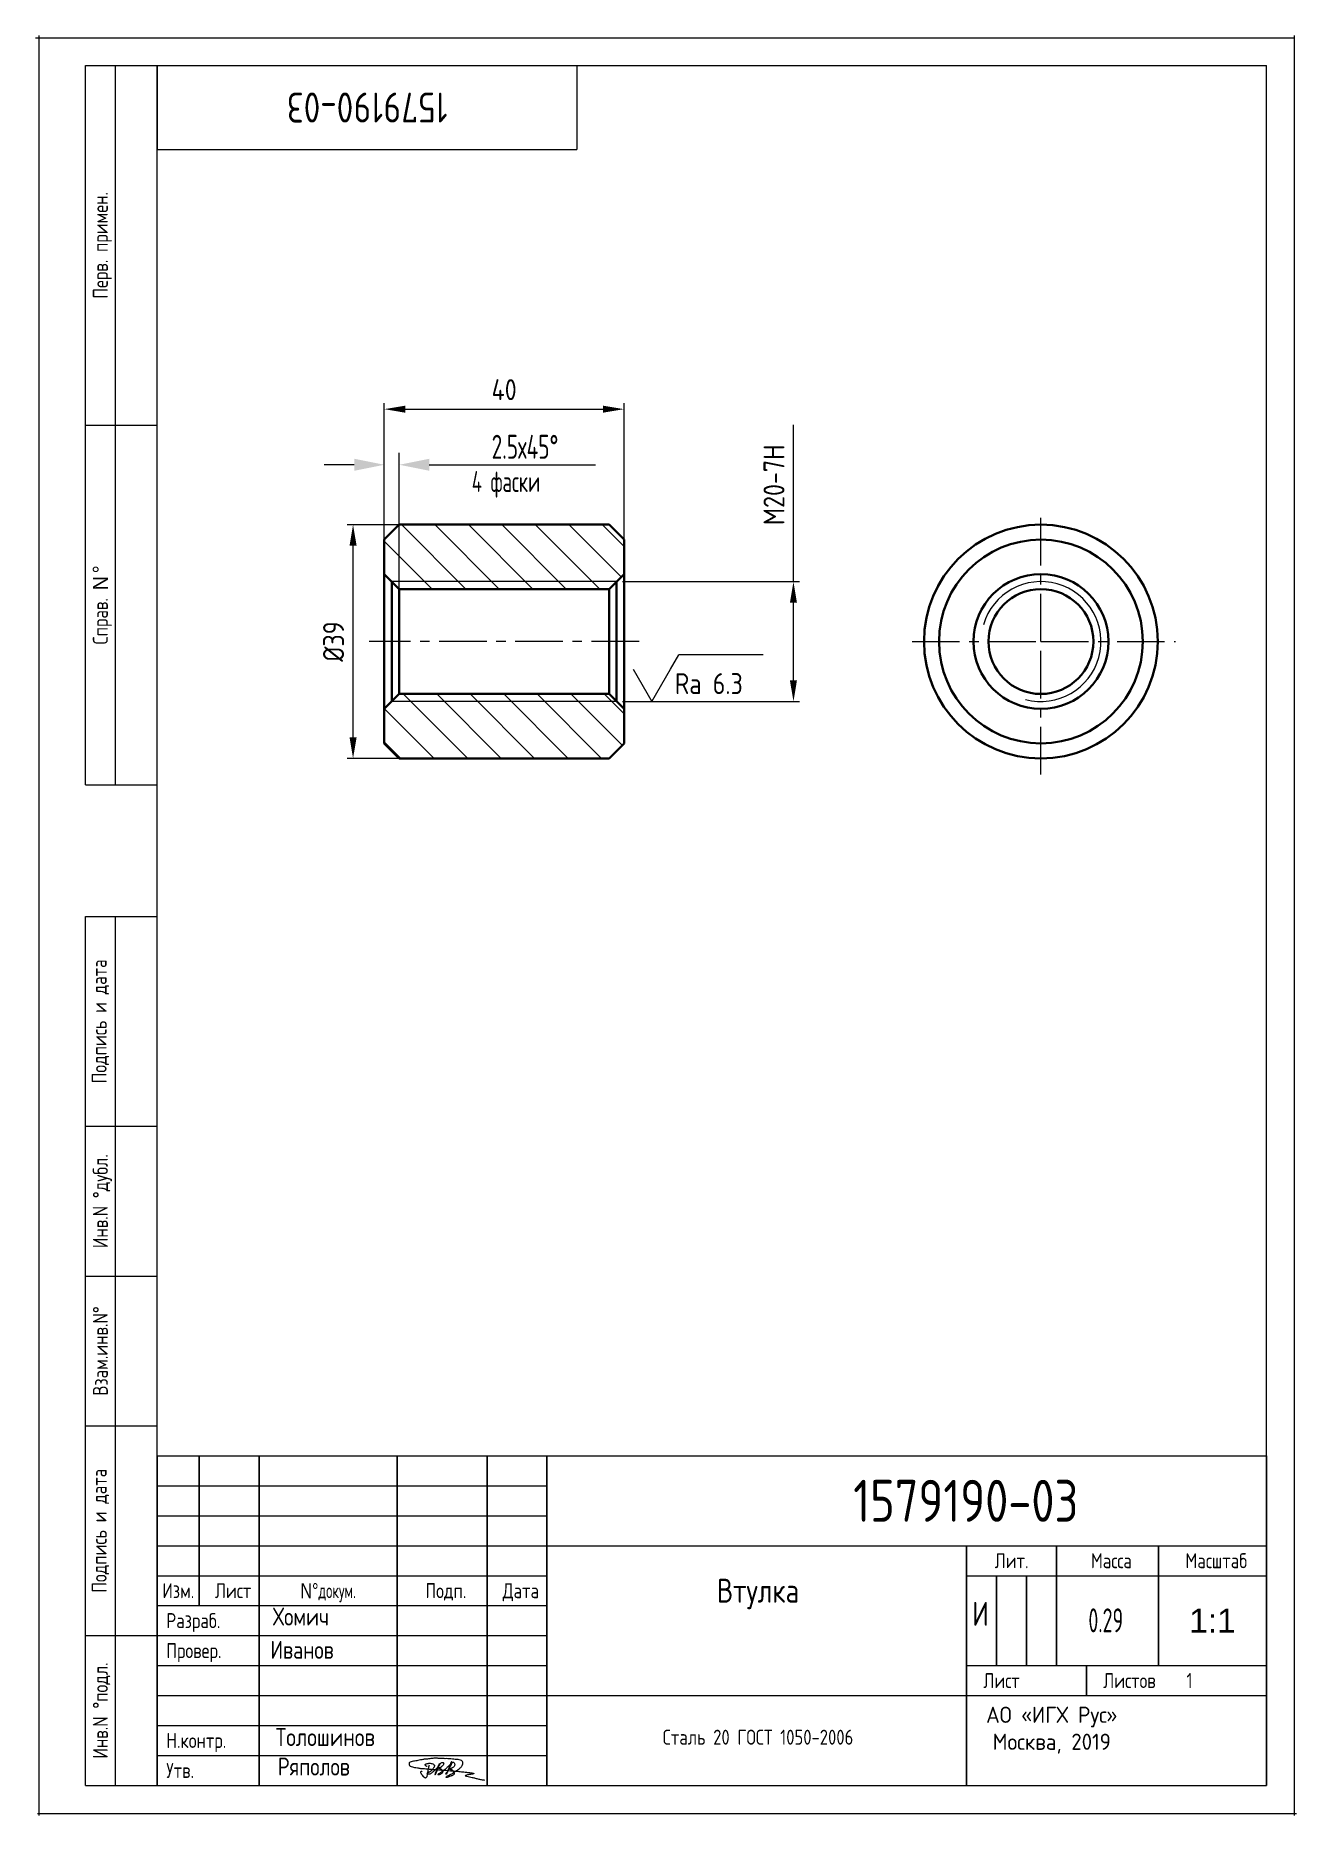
# Model space of a CAD drawing. Header units: millimetres. Extents: x 149 to 359, y 187 to 484.
import ezdxf

# ---------------------------------------------------------------- set-up
doc = ezdxf.new("R2010")
doc.units = ezdxf.units.MM
doc.linetypes.add('CENTER', pattern=[50.8, 31.75, -6.35, 6.35, -6.35])
for name, color, linetype in [('12_SURFACE_FINISH', 7, 'Continuous'), ('Bord', 1, 'Continuous'), ('Cen', 5, 'CENTER'), ('Dim', 7, 'Continuous'), ('Text', 3, 'Continuous')]:
    doc.layers.add(name, color=color, linetype=linetype)
for name, color, linetype, lineweight in [('AM_5', 3, 'Continuous', 25), ('Con', 6, 'Continuous', 40), ('Cont', 6, 'Continuous', 40)]:
    doc.layers.add(name, color=color, linetype=linetype, lineweight=lineweight)
doc.styles.get("Standard").update_dxf_attribs({"font": 'arial.ttf'})
doc.styles.add('Style1', font='romans.shx', dxfattribs={"width": 0.8})
doc.styles.add('TEXTSTYLE_1', font='gdt', dxfattribs={"width": 0.8})
doc.styles.add('TEXTSTYLE_10', font='')
doc.styles.add('TEXTSTYLE_4', font='')
doc.styles.add('TEXTSTYLE_5', font='')
doc.styles.add('TEXTSTYLE_6', font='')
doc.styles.add('TEXTSTYLE_8', font='')
doc.styles.get('TEXTSTYLE_10').set_extended_font_data('GostAproe')
doc.styles.get('TEXTSTYLE_4').set_extended_font_data('GostAproe')
doc.styles.get('TEXTSTYLE_5').set_extended_font_data('GostAproe')
doc.styles.get('TEXTSTYLE_6').set_extended_font_data('GostAproe')
doc.styles.get('TEXTSTYLE_8').set_extended_font_data('GostAproe')
doc.dimstyles.new('AM_ISO$0', dxfattribs={"dimtxt": 3.5, "dimasz": 3.5, "dimexe": 1, "dimexo": 1, "dimgap": 1.5, "dimtad": 1, "dimdsep": 46, "dimtxsty": 'Style1', "dimcen": 0, "dimclrd": 256, "dimclre": 256, "dimclrt": 2, "dimadec": 0, "dimazin": 2, "dimtp": 0.1, "dimtm": 0.1, "dimtfac": 0.71, "dimtmove": 0, "dimatfit": 3, "dimfxl": 1, "dimlwd": -1, "dimlwe": -1, "dimarcsym": 1})
doc.dimstyles.new('DIMSTYLE_1', dxfattribs={"dimtxt": 4, "dimasz": 5, "dimexe": 2, "dimexo": 0, "dimgap": 1, "dimtad": 1, "dimdec": 4, "dimlfac": 2, "dimdsep": 46, "dimtxsty": 'Standard', "dimblk": '_FILLED', "dimblk1": '_FILLED', "dimblk2": '_FILLED', "dimcen": 0.09, "dimadec": 4, "dimazin": 2, "dimtp": 0.3, "dimtm": 0.3, "dimtfac": 1, "dimtdec": 4, "dimtofl": 0, "dimtmove": 0, "dimatfit": 3, "dimldrblk": '_FILLED', "dimfxl": 1, "dimtolj": 1, "dimarcsym": 0})

# ---------------------------------------------------------------- blocks, each defined once
blk = doc.blocks.new('SHTAMP_BL0', base_point=(322.44, 32.5))
at = {"color": 7, "linetype": 'Continuous'}
for p, q in [((229.94, 60), (414.94, 60)), ((229.94, 5), (229.94, 60)), ((236.94, 35), (236.94, 60)), ((246.94, 5), (246.94, 60)), ((269.94, 5), (269.94, 60)), ((284.94, 5), (284.94, 60)), ((294.94, 5), (294.94, 60)), ((414.94, 5), (414.94, 60)), ((294.94, 45), (414.94, 45)), ((364.94, 5), (364.94, 45)), ((379.94, 25), (379.94, 45)), ((396.94, 25), (396.94, 45)), ((229.94, 40), (294.94, 40)), ((364.94, 40), (414.94, 40)), ((369.94, 25), (369.94, 40)), ((374.94, 25), (374.94, 40)), ((229.94, 35), (294.94, 35)), ((364.94, 25), (414.94, 25)), ((384.94, 20), (384.94, 25)), ((294.94, 20), (414.94, 20)), ((229.94, 5), (414.94, 5))]:
    blk.add_line(p, q, dxfattribs=at)
blk = doc.blocks.new('_FILLED')
at = {"color": 0, "linetype": 'ByBlock'}
blk.add_solid([(0, 0), (-1, 0.2), (-1, -0.2)], dxfattribs=at)
blk = doc.blocks.new('*D12')
at = {"layer": 'Defpoints', "color": 0, "linetype": 'Continuous', "transparency": 16777216}
for p in [(207.18, 412.82), (209.68, 374.57), (207.18, 372.07)]:
    blk.add_point(p, dxfattribs=at)
at = {"layer": 'Dim', "color": 0, "linetype": 'Continuous', "lineweight": -2, "transparency": 16777216}
for p, q in [((207.18, 372.07), (207.18, 414.82)), ((209.68, 374.57), (209.68, 414.82)), ((202.18, 412.82), (197.18, 412.82)), ((214.68, 412.82), (242.4, 412.82))]:
    blk.add_line(p, q, dxfattribs=at)
at = {"layer": 'Dim', "color": 0, "linetype": 'Continuous', "lineweight": -2, "transparency": 16777216, "xscale": 5, "yscale": 5, "zscale": 5}
blk.add_blockref('_FILLED', (207.18, 412.82), dxfattribs=at)
at = {"layer": 'Dim', "color": 0, "linetype": 'Continuous', "lineweight": -2, "transparency": 16777216, "xscale": 5, "yscale": 5, "zscale": 5, "rotation": 180}
blk.add_blockref('_FILLED', (209.68, 412.82), dxfattribs=at)
at = {"layer": 'Dim', "color": 0, "linetype": 'Continuous', "transparency": 16777216, "insert": (225.1, 417.82), "char_height": 4, "attachment_point": 1, "style": 'Style1'}
blk.add_mtext('\\A1;{\\fГОСТ тип А|b0|i0|c204|p34;2.5}{\\fГОСТ тип А|b0|i0|c204|p34;х45°}', dxfattribs=at)
blk = doc.blocks.new('SYM_133_BL1', base_point=(112.64, 191.28))
at = {"layer": '12_SURFACE_FINISH', "color": 2, "linetype": 'Continuous'}
for p, q in [((105.61, 191.27), (106.98, 193.65)), ((121.04, 193.65), (106.98, 193.65)), ((99.39, 191.27), (102.5, 185.89)), ((102.5, 185.89), (105.61, 191.27))]:
    blk.add_line(p, q, dxfattribs=at)
at = {"layer": '12_SURFACE_FINISH', "color": 2, "linetype": 'Continuous', "style": 'Style1', "width": 0.8}
blk.add_text('Ra 6.3', height=3.5, dxfattribs=at).set_placement((106.32, 187.12))
blk = doc.blocks.new('A$C63F45750')
at = {"layer": 'Text'}
for points, knots in [([(3.17, 2.37), (3.12, 2.38), (3.04, 2.41), (2.94, 2.5), (2.85, 2.57), (2.79, 2.69), (2.87, 2.77), (2.99, 2.84), (3.16, 2.89), (3.36, 2.93), (3.6, 2.95), (3.82, 2.92), (4.05, 2.87), (4.25, 2.78), (4.45, 2.63), (4.46, 2.42), (4.38, 2.26), (4.28, 2.1), (4.17, 1.94), (4.03, 1.78), (3.89, 1.62), (3.75, 1.52), (3.63, 1.43), (3.49, 1.36), (3.35, 1.3), (3.24, 1.25), (3.16, 1.21), (3.12, 1.15), (3.19, 1.1), (3.27, 1.09), (3.4, 1.07), (3.55, 1.07), (3.72, 1.12), (3.92, 1.19), (4.1, 1.34), (4.26, 1.51), (4.44, 1.65), (4.59, 1.81), (4.74, 1.93), (4.84, 2.04), (4.93, 2.14), (5.07, 2.29), (5.19, 2.53), (5.28, 2.68), (5.35, 2.96), (5.23, 2.66), (5.2, 2.44), (5.04, 2.09), (4.95, 1.81), (4.86, 1.57), (4.75, 1.31), (4.67, 1.12), (4.46, 0.78), (4.62, 1.17), (4.71, 1.45), (4.88, 1.74), (5.01, 2), (5.08, 2.19), (5.19, 2.4), (5.32, 2.58), (5.4, 2.75), (5.52, 2.89), (5.65, 3.04), (5.85, 3.1), (6.02, 3.03), (6.08, 2.87), (6.03, 2.7), (5.9, 2.51), (5.7, 2.37), (5.55, 2.23), (5.4, 2.17), (5.31, 2.12), (5.12, 2.09), (5.35, 2.07), (5.48, 2), (5.64, 1.93), (5.75, 1.8), (5.85, 1.67), (5.89, 1.54), (5.89, 1.37), (5.8, 1.2), (5.63, 1.06), (5.41, 0.94), (5.23, 0.86), (5.02, 0.92), (5.13, 1.1), (5.28, 1.16), (5.44, 1.27), (5.61, 1.36), (5.74, 1.46), (5.86, 1.53), (5.95, 1.61), (6.05, 1.69), (6.15, 1.77), (6.28, 1.87), (6.46, 2.02), (6.65, 2.19), (6.83, 2.37), (6.98, 2.49), (7.11, 2.61), (7.2, 2.74), (7.32, 2.84), (7.42, 2.97), (7.48, 3.08), (7.48, 3.27), (7.34, 3.08), (7.28, 2.94), (7.18, 2.69), (7.1, 2.46), (7, 2.22), (6.93, 1.98), (6.83, 1.78), (6.73, 1.55), (6.67, 1.34), (6.6, 1.14), (6.56, 1.03), (6.39, 0.99), (6.62, 1.33), (6.75, 1.54), (6.93, 1.87), (7.05, 2.08), (7.18, 2.32), (7.33, 2.6), (7.47, 2.89), (7.6, 3.07), (7.79, 3.18), (7.95, 3.01), (8, 2.81), (7.99, 2.62), (7.94, 2.46), (7.83, 2.33), (7.69, 2.22), (7.53, 2.11), (7.37, 2.03), (7.21, 1.99), (7.11, 1.97), (6.89, 1.98), (7.07, 1.94), (7.15, 1.9), (7.27, 1.88), (7.39, 1.84), (7.52, 1.81), (7.62, 1.72), (7.7, 1.62), (7.78, 1.51), (7.83, 1.39), (7.87, 1.26), (7.88, 1.13), (7.86, 0.99), (7.75, 0.88), (7.6, 0.77), (7.4, 0.73), (7.19, 0.66), (6.97, 0.55), (6.71, 0.48), (6.57, 0.44), (6.42, 0.42), (6.52, 0.58), (6.61, 0.64), (6.81, 0.78), (7.06, 0.89), (7.33, 1.04), (7.55, 1.16), (7.7, 1.24), (7.84, 1.32), (7.99, 1.43), (8.21, 1.58), (8.48, 1.76), (8.74, 1.95), (8.97, 2.12), (9.1, 2.29), (9.23, 2.44), (9.3, 2.6), (9.37, 2.74), (9.42, 2.92), (9.45, 3.13), (9.21, 3.48), (8.67, 3.59), (8.09, 3.63), (7.57, 3.66), (7.06, 3.74), (6.57, 3.75), (6.09, 3.74), (5.67, 3.78), (5.28, 3.78), (4.96, 3.81), (4.65, 3.83), (4.31, 3.82), (3.97, 3.79), (3.61, 3.74), (3.22, 3.67), (2.86, 3.66), (2.53, 3.61), (2.18, 3.52), (1.78, 3.54), (1.38, 3.37), (0.96, 3.35), (0.58, 3.24), (0.25, 3.19), (0.03, 3.06), (-0.03, 2.83), (0.02, 2.6), (0.26, 2.38), (0.59, 2.33), (1, 2.2), (1.48, 2.15), (1.93, 2.05), (2.35, 2.02), (2.72, 2.01), (3.11, 1.94), (3.68, 1.94), (4.25, 1.83), (4.91, 1.87), (5.53, 1.76), (6.13, 1.72), (6.73, 1.71), (7.32, 1.62), (7.99, 1.55), (8.64, 1.54), (9.16, 1.46), (9.61, 1.42), (10.03, 1.4), (10.41, 1.32), (10.73, 1.29), (11.01, 1.24), (11.18, 1.23), (11.42, 1.14), (11.18, 1.06), (11.01, 1.03), (10.71, 0.98), (10.37, 0.92), (10.1, 0.91), (9.65, 0.75), (10.22, 0.67), (10.54, 0.59), (11.08, 0.47), (11.61, 0.35), (12.17, 0.15), (12.64, 0.08), (12.98, 0.03), (13.11, 0.01), (13.18, 0)], [0, 0, 0, 0, 0.153866, 0.270441, 0.388867, 0.510533, 0.592156, 0.71333, 0.90842, 1.11344, 1.349254, 1.61246, 1.782219, 2.047249, 2.291879, 2.451528, 2.651081, 2.806158, 3.017979, 3.227348, 3.462381, 3.633009, 3.75766, 3.920516, 4.080796, 4.214529, 4.291786, 4.349969, 4.397594, 4.50822, 4.594826, 4.799244, 4.954392, 5.128468, 5.437537, 5.632649, 5.842485, 6.094987, 6.293219, 6.410959, 6.551192, 6.687808, 7.022147, 7.294342, 7.425356, 7.52079, 7.946481, 8.313051, 8.59833, 8.833695, 9.090496, 9.427695, 9.601191, 9.883219, 10.093306, 10.673943, 10.798776, 10.974628, 11.287247, 11.486184, 11.648652, 11.848902, 12.027194, 12.25348, 12.40059, 12.537783, 12.716293, 12.91523, 13.208551, 13.438489, 13.549668, 13.67779, 13.77127, 13.930001, 14.029091, 14.272112, 14.434836, 14.547084, 14.739051, 14.830983, 15.061241, 15.268922, 15.500489, 15.788979, 15.879568, 16.024283, 16.221854, 16.418714, 16.593102, 16.783247, 16.91018, 17.018213, 17.135263, 17.278205, 17.430482, 17.620087, 17.979626, 18.191789, 18.388716, 18.565718, 18.714854, 18.857929, 19.039974, 19.171375, 19.283034, 19.400085, 19.618058, 19.882245, 20.150781, 20.377854, 20.649532, 20.89723, 21.042543, 21.40016, 21.557817, 21.667145, 21.752781, 21.926256, 22.412297, 22.813145, 22.961412, 23.171289, 23.607257, 23.940428, 24.110007, 24.291214, 24.48084, 24.697609, 24.904078, 25.034245, 25.218018, 25.407651, 25.573473, 25.787447, 25.930292, 26.051316, 26.18846, 26.285312, 26.406799, 26.52425, 26.630463, 26.793722, 26.898606, 27.029313, 27.171012, 27.314101, 27.419918, 27.580557, 27.709367, 27.829268, 28.024364, 28.266961, 28.41242, 28.705761, 28.989137, 29.187748, 29.233768, 29.332802, 29.529535, 29.667094, 30.039923, 30.332117, 30.61061, 30.769982, 30.856778, 31.109923, 31.313488, 31.656425, 32.066331, 32.296628, 32.49714, 32.710276, 32.891468, 33.014834, 33.177747, 33.444503, 33.618009, 34.409008, 34.914636, 35.419802, 35.95397, 36.458179, 36.88069, 37.388403, 37.738353, 38.034261, 38.353468, 38.693154, 39.037638, 39.391136, 39.787481, 40.203773, 40.488977, 40.784975, 41.26625, 41.668005, 42.070065, 42.499388, 42.869834, 43.079573, 43.213439, 43.554591, 43.717296, 44.153724, 44.506336, 45.019111, 45.587859, 45.90191, 46.270392, 46.703958, 47.093115, 47.952647, 48.44014, 49.079253, 49.808223, 50.268654, 50.851051, 51.604831, 52.298429, 52.776925, 53.1907, 53.661988, 54.042386, 54.348524, 54.616841, 54.853814, 54.983777, 55.126096, 55.333328, 55.613101, 56.008732, 56.315809, 56.59982, 56.87931, 57.399251, 57.889617, 58.432507, 59.066698, 59.660314, 59.862668, 60.07277, 60.07277, 60.07277, 60.07277]), ([(2.31, 1.53), (2.26, 1.52), (2.17, 1.51), (2.06, 1.48), (1.93, 1.38), (2.07, 1.25), (2.14, 1.11), (2.26, 0.93), (2.39, 0.72), (2.57, 0.54), (2.71, 0.44), (2.86, 0.4), (3.02, 0.43), (3.14, 0.54), (3.21, 0.79), (3.25, 1.07), (3.31, 1.4), (3.35, 1.67), (3.38, 1.92), (3.47, 2.19), (3.5, 2.43), (3.54, 2.59), (3.56, 2.64)], [0, 0, 0, 0, 0.15847, 0.269731, 0.363591, 0.555514, 0.688037, 0.848606, 1.204359, 1.433632, 1.58673, 1.729549, 1.880686, 2.057874, 2.19169, 2.63505, 2.928153, 3.184121, 3.441863, 3.696117, 4.025873, 4.178055, 4.178055, 4.178055, 4.178055])]:
    blk.add_open_spline(points, degree=3, knots=knots, dxfattribs=at)
blk = doc.blocks.new('*D26')
at = {"layer": 'AM_5', "linetype": 'ByBlock', "transparency": 16777216}
for p, q in [((275.44, 393.32), (275.44, 419.51)), ((246.93, 393.32), (276.44, 393.32)), ((275.44, 376.82), (275.44, 389.82)), ((246.93, 373.32), (276.44, 373.32))]:
    blk.add_line(p, q, dxfattribs=at)
at = {"layer": 'AM_5', "transparency": 16777216}
for points in [[(274.85, 389.82), (276.02, 389.82), (275.44, 393.32)], [(274.85, 376.82), (276.02, 376.82), (275.44, 373.32)]]:
    blk.add_solid(points, dxfattribs=at)
at = {"layer": 'Defpoints', "color": 0, "transparency": 16777216}
for p in [(245.93, 393.32), (245.93, 373.32), (275.44, 373.32)]:
    blk.add_point(p, dxfattribs=at)
at = {"layer": 'AM_5', "color": 2, "transparency": 16777216, "insert": (272.19, 409.48), "char_height": 3.5, "attachment_point": 5, "rotation": 90, "style": 'Style1'}
blk.add_mtext('М20-7Н', dxfattribs=at)
blk = doc.blocks.new('*D27')
at = {"layer": 'AM_5', "linetype": 'ByBlock', "transparency": 16777216}
for p, q in [((212.98, 402.82), (200.98, 402.82)), ((201.98, 367.32), (201.98, 399.32)), ((212.98, 363.82), (200.98, 363.82))]:
    blk.add_line(p, q, dxfattribs=at)
at = {"layer": 'AM_5', "transparency": 16777216}
for points in [[(201.4, 399.32), (202.57, 399.32), (201.98, 402.82)], [(201.4, 367.32), (202.57, 367.32), (201.98, 363.82)]]:
    blk.add_solid(points, dxfattribs=at)
at = {"layer": 'Defpoints', "color": 0, "transparency": 16777216}
for p in [(201.98, 402.82), (213.98, 402.82), (213.98, 363.82)]:
    blk.add_point(p, dxfattribs=at)
at = {"layer": 'AM_5', "color": 2, "transparency": 16777216, "insert": (198.73, 383.32), "char_height": 3.5, "attachment_point": 5, "rotation": 90, "style": 'Style1'}
blk.add_mtext('%%C39', dxfattribs=at)
blk = doc.blocks.new('*D28')
at = {"layer": 'AM_5', "linetype": 'ByBlock', "transparency": 16777216}
for p, q in [((207.18, 384.32), (207.18, 423.1)), ((210.68, 422.1), (243.68, 422.1)), ((247.18, 384.32), (247.18, 423.1))]:
    blk.add_line(p, q, dxfattribs=at)
at = {"layer": 'AM_5', "transparency": 16777216}
for points in [[(210.68, 422.68), (210.68, 421.51), (207.18, 422.1)], [(243.68, 422.68), (243.68, 421.51), (247.18, 422.1)]]:
    blk.add_solid(points, dxfattribs=at)
at = {"layer": 'Defpoints', "color": 0, "transparency": 16777216}
for p in [(247.18, 422.1), (207.18, 383.32), (247.18, 383.32)]:
    blk.add_point(p, dxfattribs=at)
at = {"layer": 'AM_5', "color": 2, "transparency": 16777216, "insert": (227.18, 425.35), "char_height": 3.5, "attachment_point": 5, "style": 'Style1'}
blk.add_mtext('40', dxfattribs=at)

msp = doc.modelspace()

# ---------------------------------------------------------------- hatches: boundary and pattern name
at = {"linetype": 'Continuous'}
h = msp.add_hatch(dxfattribs=at)
h.set_pattern_fill('ANSI31', color=256, angle=90, style=0, pattern_type=2)
h.set_pattern_definition([(135, (207.1786, 383.324), (-2.7937, -2.7937), [])])
edge = h.paths.add_edge_path()
edge.add_line((207.17863, 372.07389), (207.17863, 366.32389))
edge.add_line((209.67863, 374.57389), (207.17863, 372.07389))
edge.add_line((209.67863, 374.57389), (244.67863, 374.57389))
edge.add_line((244.67863, 374.57389), (247.17863, 372.07389))
edge.add_line((247.17863, 372.07389), (247.17863, 366.32389))
edge.add_line((247.17863, 366.32389), (244.67863, 363.82389))
edge.add_line((209.67863, 363.82389), (244.67863, 363.82389))
edge.add_line((207.17863, 366.32389), (209.67863, 363.82389))
edge = h.paths.add_edge_path()
edge.add_line((207.17863, 400.32389), (207.17863, 394.57389))
edge.add_line((207.17863, 400.32389), (209.67863, 402.82389))
edge.add_line((209.67863, 402.82389), (244.67863, 402.82389))
edge.add_line((247.17863, 400.32389), (244.67863, 402.82389))
edge.add_line((247.17863, 400.32389), (247.17863, 394.57389))
edge.add_line((244.67863, 392.07389), (247.17863, 394.57389))
edge.add_line((209.67863, 392.07389), (244.67863, 392.07389))
edge.add_line((209.67863, 392.07389), (207.17863, 394.57389))

# ---------------------------------------------------------------- linework, layer by layer
at = {"color": 2, "linetype": 'Continuous'}
for p, q in [((149.62859, 187.43583), (149.62859, 484.43583)), ((359.02859, 187.43583), (359.02859, 484.43583)), ((149.02859, 484.03583), (359.02859, 484.03583)), ((169.32859, 479.43583), (239.32859, 479.43583)), ((169.32859, 479.43583), (169.32859, 465.43583)), ((239.32859, 479.43583), (239.32859, 465.43583)), ((169.32859, 465.43583), (239.32859, 465.43583)), ((157.32859, 192.43583), (157.32859, 337.43583)), ((157.32859, 337.43583), (169.32859, 337.43583)), ((162.32859, 192.43583), (162.32859, 337.43583)), ((169.32859, 192.43583), (169.32859, 337.43583)), ((157.32859, 302.43583), (169.32859, 302.43583)), ((157.32859, 277.43583), (169.32859, 277.43583)), ((157.32859, 252.43583), (169.32859, 252.43583)), ((169.32859, 247.43583), (354.32859, 247.43583)), ((169.32859, 247.43583), (169.32859, 192.43583)), ((176.32859, 247.43583), (176.32859, 222.43583)), ((186.32859, 247.43583), (186.32859, 192.43583)), ((209.32859, 247.43583), (209.32859, 192.43583)), ((224.32859, 247.43583), (224.32859, 192.43583)), ((234.32859, 247.43583), (234.32859, 192.43583)), ((354.32859, 247.43583), (354.32859, 192.43583)), ((169.32859, 242.43583), (234.32859, 242.43583)), ((169.32859, 237.43583), (234.32859, 237.43583)), ((169.32859, 232.43583), (354.32859, 232.43583)), ((304.32859, 232.43583), (304.32859, 192.43583)), ((319.32859, 232.43583), (319.32859, 212.43583)), ((336.32859, 232.43583), (336.32859, 212.43583)), ((169.32859, 227.43583), (234.32859, 227.43583)), ((304.32859, 227.43583), (354.32859, 227.43583)), ((309.32859, 227.43583), (309.32859, 212.43583)), ((314.32859, 227.43583), (314.32859, 212.43583)), ((169.32859, 222.43583), (234.32859, 222.43583)), ((157.32859, 217.43583), (169.32859, 217.43583)), ((169.32859, 217.43583), (234.32859, 217.43583)), ((169.32859, 212.43583), (234.32859, 212.43583)), ((304.32859, 212.43583), (354.32859, 212.43583)), ((324.32859, 212.43583), (324.32859, 207.43583)), ((169.32859, 207.43583), (354.32859, 207.43583)), ((169.32859, 202.43583), (234.32859, 202.43583)), ((169.32859, 197.43583), (234.32859, 197.43583)), ((157.32859, 192.43583), (169.32859, 192.43583)), ((169.32859, 192.43583), (354.32859, 192.43583)), ((149.32859, 187.73583), (359.32859, 187.73583))]:
    msp.add_line(p, q, dxfattribs=at)
at = {"color": 7, "linetype": 'Continuous'}
for p, q in [((157.32859, 359.43583), (157.32859, 479.43583)), ((157.32859, 479.43583), (169.32859, 479.43583)), ((162.32859, 359.43583), (162.32859, 479.43583)), ((169.32712, 479.43583), (354.32887, 479.43583)), ((169.32859, 192.43406), (169.32859, 479.44212)), ((169.32859, 359.43583), (169.32859, 479.43583)), ((354.32859, 192.43503), (354.32859, 479.43647)), ((157.32859, 419.43583), (169.32859, 419.43583)), ((157.32859, 359.43583), (169.32859, 359.43583)), ((157.32859, 217.43583), (169.32859, 217.43583)), ((169.32809, 192.43583), (354.32905, 192.43583))]:
    msp.add_line(p, q, dxfattribs=at)
at = {"linetype": 'Continuous'}
for p, q in [((245.92863, 393.32389), (208.42863, 393.32389)), ((245.92863, 373.32389), (208.42863, 373.32389))]:
    msp.add_line(p, q, dxfattribs=at)
at = {"layer": 'Bord', "linetype": 'Continuous'}
msp.add_arc((316.71778, 383.32389), 10, 255, 163.687855, dxfattribs=at)
at = {"layer": 'Cen', "linetype": 'CENTER', "ltscale": 0.25}
msp.add_line((249.67863, 383.32389), (204.67863, 383.32389), dxfattribs=at)
for points in [[(316.71778, 361.13061), (316.71778, 383.32389), (316.71778, 405.25379)], [(295.22431, 383.32389), (316.71778, 383.32389), (339.15811, 383.32389)]]:
    msp.add_lwpolyline(points, dxfattribs=at)
at = {"layer": 'Con', "linetype": 'Continuous'}
for p, q in [((207.17863, 400.32389), (209.67863, 402.82389)), ((209.67863, 402.82389), (244.67863, 402.82389)), ((247.17863, 400.32389), (244.67863, 402.82389)), ((207.17863, 400.32389), (207.17863, 366.32389)), ((247.17863, 366.32389), (247.17863, 400.32389)), ((209.67863, 392.07389), (207.17863, 394.57389)), ((208.42863, 393.32389), (208.42863, 373.32389)), ((209.67863, 392.07389), (209.67863, 374.57389)), ((209.67863, 392.07389), (244.67863, 392.07389)), ((244.67863, 392.07389), (247.17863, 394.57389)), ((244.67863, 374.57389), (244.67863, 392.07389)), ((245.92863, 393.32389), (245.92863, 373.32389)), ((209.67863, 374.57389), (207.17863, 372.07389)), ((209.67863, 374.57389), (244.67863, 374.57389)), ((244.67863, 374.57389), (247.17863, 372.07389)), ((207.17863, 366.32389), (209.67863, 363.82389)), ((247.17863, 366.32389), (244.67863, 363.82389)), ((209.67863, 363.82389), (244.67863, 363.82389))]:
    msp.add_line(p, q, dxfattribs=at)
for radius in [19.5, 17, 11.25, 8.75]:
    msp.add_circle((316.71778, 383.32389), radius, dxfattribs=at)

# ---------------------------------------------------------------- block references
at = {"color": 2, "linetype": 'Continuous'}
msp.add_blockref('SHTAMP_BL0', (261.82859, 219.93583), dxfattribs=at)
at = {"layer": 'Cont', "xscale": 0.9533463940173366, "yscale": 0.9533463940173366, "zscale": 0.9533463940173366}
msp.add_blockref('A$C63F45750', (211.31614, 193.33189), dxfattribs=at)
at = {"layer": 'Dim', "linetype": 'Continuous'}
msp.add_blockref('SYM_133_BL1', (261.9696, 378.71266), dxfattribs=at)

# ---------------------------------------------------------------- texts
at = {"color": 2, "linetype": 'Continuous', "attachment_point": 5, "style": 'TEXTSTYLE_4'}
for s, insert, char_height, width, rotation in [('1579190-03 ', (204.32859, 472.43583), 5, 69.88, 180), ('Подпись и дата', (159.82859, 319.93583), 2.5, 34.88, 90), ('Подпись и дата', (159.82859, 234.93583), 2.5, 34.88, 90)]:
    msp.add_mtext(s, dxfattribs=dict(at, insert=insert, char_height=char_height, width=width, rotation=rotation))
at = {"color": 2, "linetype": 'Continuous', "char_height": 2.5, "attachment_point": 2, "rotation": 90, "line_spacing_factor": 0.9}
for s, insert, width, style in [('Перв. примен.', (158.57859, 449.43583), 34.3359375, 'TEXTSTYLE_4'), ('Справ. \\fgdt;{\\fgdt;N}{\\ftxt.shx;\\W0.166667;\\H2.500000; }{\\fgdt;~}', (158.57859, 389.43583), 27.4544271, 'TEXTSTYLE_4'), ('{\\fГОСТ тип А|b0|i0|c204|p34;\\W1;Инв.\\fГОСТ тип А|b0|i0|c0|p34;N \\fГОСТ тип А|b0|i0|c204|p34;%%Dдубл.}', (158.57859, 289.93583), 27.4544271, 'Style1'), ('{\\fГОСТ тип А|b0|i0|c204|p34;\\W1;Взам.инв.\\fГОСТ тип А|b0|i0|c0|p34;N\\fГОСТ тип А|b0|i0|c204|p34;%%D}', (158.57859, 264.93583), 27.4544271, 'Style1'), ('{\\fГОСТ тип А|b0|i0|c204|p34;\\W1;Инв.\\fГОСТ тип А|b0|i0|c0|p34;N \\fГОСТ тип А|b0|i0|c204|p34;%%Dподл.}', (158.57859, 204.93583), 27.4544271, 'Style1')]:
    msp.add_mtext(s, dxfattribs=dict(at, insert=insert, width=width, style=style))
at = {"insert": (221.78068, 411.77361), "char_height": 3.5, "attachment_point": 1}
msp.add_mtext_dynamic_manual_height_columns('\\A1;{\\fГОСТ тип А|b0|i0|c204|p34;\\W0.8;4 фаски}', width=38.4948698, gutter_width=12.5, heights=[0], dxfattribs=at)
at = {"color": 2, "linetype": 'Continuous', "line_spacing_factor": 0.9}
for s, insert, char_height, width, attachment_point, style in [('1579190-03 ', (304.17859, 243.43583), 7, 87.1171875, 2, 'TEXTSTYLE_4'), ('Лит.', (311.82859, 231.18583), 2.5, 11.8164062, 2, 'TEXTSTYLE_4'), (' Масса ', (327.82859, 231.18583), 2.5, 19.6289062, 2, 'TEXTSTYLE_4'), (' Масштаб ', (345.32859, 231.18583), 2.5, 27.4804688, 2, 'TEXTSTYLE_4'), ('Изм.', (172.82859, 226.18583), 2.5, 10.5859375, 2, 'TEXTSTYLE_5'), (' Лист ', (181.32859, 226.18583), 2.5, 17.5, 2, 'TEXTSTYLE_4'), ('{\\fgdt;N}{\\fgdt;~}\\fGost_A_proe;докум.', (197.82859, 226.18583), 2.5, 25.6770833, 2, 'TEXTSTYLE_1'), (' Подп. ', (216.82859, 226.18583), 2.5, 17.5390625, 2, 'TEXTSTYLE_4'), (' Дата ', (229.32859, 226.18583), 2.5, 17.5, 2, 'TEXTSTYLE_4'), ('Втулка', (269.52859, 226.93583), 4, 29.6875, 2, 'TEXTSTYLE_4'), ('И', (306.64018, 223.08503), 4, 38.8125, 2, 'TEXTSTYLE_10'), ('Разраб. ', (170.82859, 221.18583), 2.5, 20.9179688, 1, 'TEXTSTYLE_4'), ('0.291\\H4.0;{\\W0.75;0.29}', (327.46585, 221.98573), 0.05, 18.078125, 2, 'TEXTSTYLE_6'), ('Провер. ', (170.82859, 216.18583), 2.5, 21.09375, 1, 'TEXTSTYLE_4'), (' Лист ', (305.82859, 211.18583), 2.5, 19.6484375, 1, 'TEXTSTYLE_4'), (' Листов    1', (325.82859, 211.18583), 2.5, 31.796875, 1, 'TEXTSTYLE_4'), ('Н.контр.', (170.82859, 201.18583), 2.5, 21.484375, 1, 'TEXTSTYLE_4'), ('Сталь 20 ГОСТ 1050-2006', (269.52859, 201.73583), 2.5, 136.378125, 2, 'TEXTSTYLE_8'), ('Утв.    ', (170.82859, 196.18583), 2.5, 20.0585938, 1, 'TEXTSTYLE_4')]:
    msp.add_mtext(s, dxfattribs=dict(at, insert=insert, char_height=char_height, width=width, attachment_point=attachment_point, style=style))
at = {"color": 2, "linetype": 'Continuous', "insert": (345.32859, 221.93583), "char_height": 4, "width": 9.21875, "attachment_point": 2, "line_spacing_factor": 0.9}
msp.add_mtext('{\\Q0;1:1}', dxfattribs=at)
at = {"layer": 'Text', "style": 'Style1'}
for s, width, p in [('Хомич', 0.77, (188.62149, 219.11395)), ('Иванов', 0.77, (188.18765, 213.56536)), ('Толошинов', 0.8, (189.06485, 199.00644)), ('Ряполов', 0.77, (189.42632, 194.08444))]:
    msp.add_text(s, height=3, dxfattribs=dict(at, width=width)).set_placement(p)
at = {"layer": 'Text', "insert": (318.51618, 201.66178), "char_height": 2.7, "width": 28.4331112, "attachment_point": 5, "style": 'Style1'}
msp.add_mtext('{\\W0.9;АО }«{\\W0.9;ИГХ\\~Рус}»{\\W0.9;\\PМосква, 2019}', dxfattribs=at)

# ---------------------------------------------------------------- dimensions: what is measured, and where the dimension line sits
at = {"layer": 'AM_5'}
dim = msp.add_linear_dim(base=(247.17863, 422.09551), p1=(207.17863, 383.32389), p2=(247.17863, 383.32389), dimstyle='AM_ISO$0', override={"dimpost": ''}, dxfattribs=at)
dim.commit()
dim.dimension.update_dxf_attribs({"geometry": '*D28', "text_midpoint": (227.17863, 425.34551)})
dim = msp.add_linear_dim(base=(275.43746, 373.32389), p1=(245.92863, 393.32389), p2=(245.92863, 373.32389), angle=90, text='М<>-7Н', dimstyle='AM_ISO$0', dxfattribs=at)
dim.commit()
dim.dimension.update_dxf_attribs({"geometry": '*D26', "text_midpoint": (275.43746, 409.47634), "dimtype": 160})
dim = msp.add_linear_dim(base=(201.98231, 402.82389), p1=(213.98231, 363.82389), p2=(213.98231, 402.82389), angle=90, text='%%C<>', dimstyle='AM_ISO$0', override={"dimpost": ''}, dxfattribs=at)
dim.commit()
dim.dimension.update_dxf_attribs({"geometry": '*D27', "text_midpoint": (198.73231, 383.32389)})
at = {"layer": 'Dim', "linetype": 'Continuous'}
dim = msp.add_linear_dim(base=(207.17863, 412.82389), p1=(209.67863, 374.57389), p2=(207.17863, 372.07389), angle=180, text='<>{\\fГОСТ тип А|b0|i0|c204|p34;х45°}', dimstyle='DIMSTYLE_1', override={"dimlfac": 1, "dimpost": '{\\fГОСТ тип А|b0|i0|c204|p34;<>}', "dimtxsty": 'Style1', "dimtp": 0.8, "dimtm": 0.8}, dxfattribs=at)
dim.commit()
dim.dimension.update_dxf_attribs({"geometry": '*D12', "text_midpoint": (233.25006, 412.82389), "dimtype": 160})

doc.saveas('drawing.dxf')
